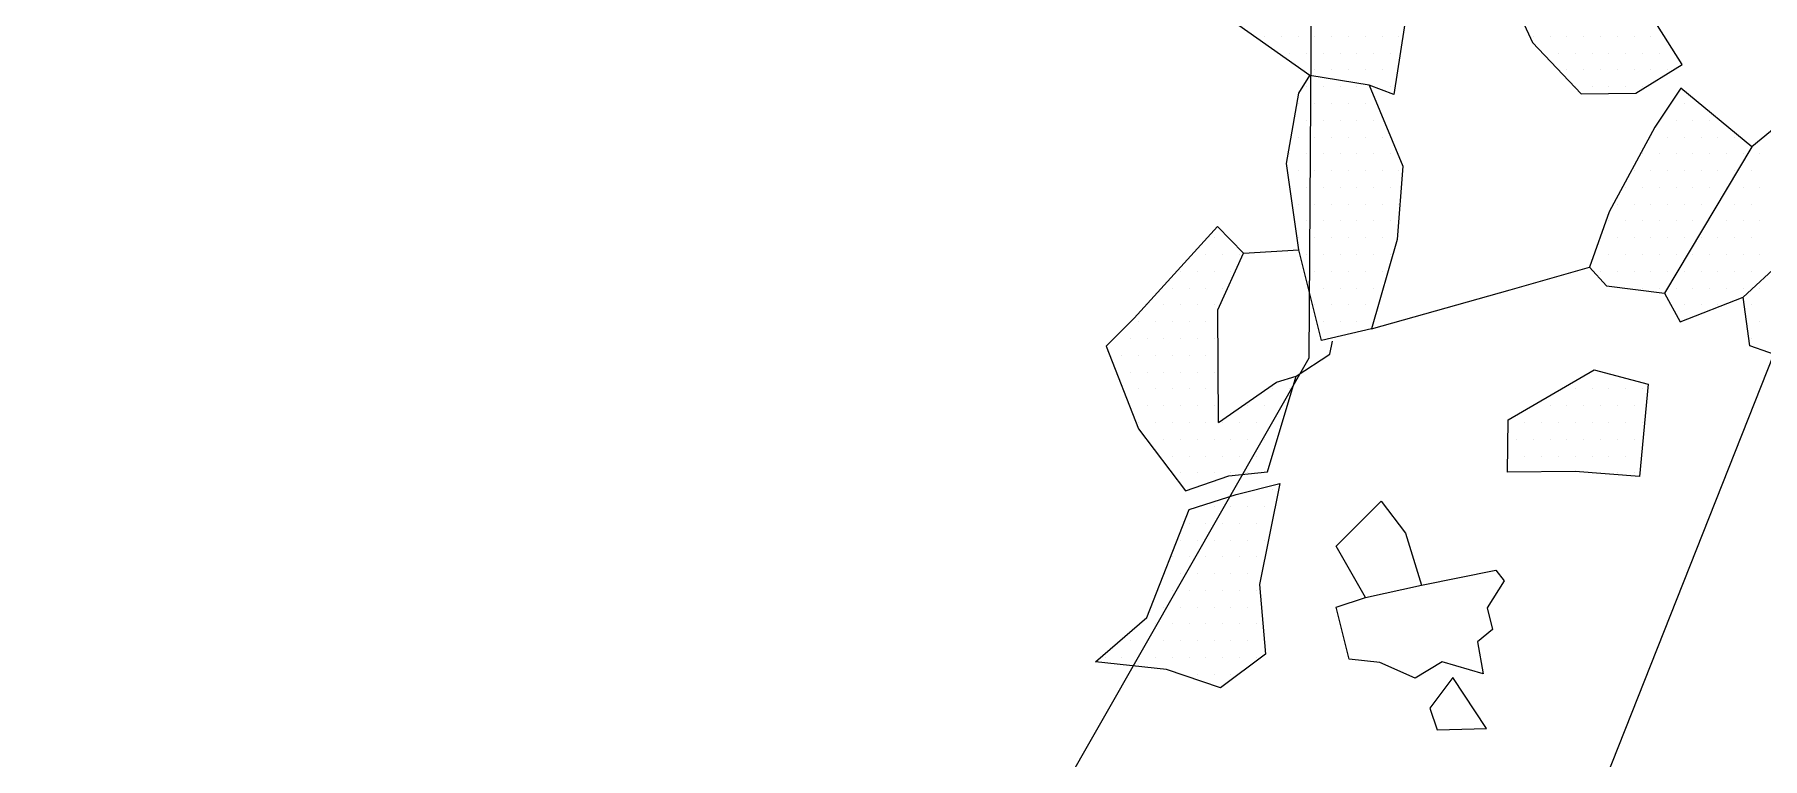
# Model space of a CAD drawing. Header units: metres. Extents: x -3.83 to -1.05, y -18.12 to -14.61.
# Drawn here: x -3.666 to -2.379, y -17.363 to -16.824 of the extents above; entities that cross this region are included whole.
import ezdxf

# ---------------------------------------------------------------- set-up
doc = ezdxf.new("R2010")
doc.units = ezdxf.units.M
doc.header["$LTSCALE"] = 25
doc.header["$MEASUREMENT"] = 0
doc.linetypes.add('STRICHPUNKTX2', pattern=[2, 1, -0.5, 0, -0.5])
doc.layers.get('0').update_dxf_attribs({"linetype": 'CONTINUOUS'})
for name, color, linetype in [('GRABUNGSGRENZE', 3, 'STRICHPUNKTX2'), ('STEINE', 4, 'CONTINUOUS'), ('STEINESCHRAFF', 4, 'CONTINUOUS')]:
    doc.layers.add(name, color=color, linetype=linetype)

# ---------------------------------------------------------------- blocks, each defined once
blk = doc.blocks.new('*X1')
at = {"color": 0}
for p, q in [((-275, -1682.5), (-275, -1682.5)), ((-273.75, -1682.5), (-273.75, -1682.5)), ((-272.5, -1682.5), (-272.5, -1682.5)), ((-271.25, -1682.5), (-271.25, -1682.5)), ((-270, -1682.5), (-270, -1682.5)), ((-268.75, -1682.5), (-268.75, -1682.5)), ((-267.5, -1682.5), (-267.5, -1682.5)), ((-266.25, -1682.5), (-266.25, -1682.5)), ((-265, -1682.5), (-265, -1682.5)), ((-255, -1682.5), (-255, -1682.5)), ((-253.75, -1682.5), (-253.75, -1682.5)), ((-252.5, -1682.5), (-252.5, -1682.5)), ((-251.25, -1682.5), (-251.25, -1682.5)), ((-250, -1682.5), (-250, -1682.5)), ((-248.75, -1682.5), (-248.75, -1682.5)), ((-247.5, -1682.5), (-247.5, -1682.5)), ((-246.25, -1682.5), (-246.25, -1682.5)), ((-273.125, -1683.75), (-273.125, -1683.75)), ((-271.875, -1683.75), (-271.875, -1683.75)), ((-270.625, -1683.75), (-270.625, -1683.75)), ((-269.375, -1683.75), (-269.375, -1683.75)), ((-268.125, -1683.75), (-268.125, -1683.75)), ((-266.875, -1683.75), (-266.875, -1683.75)), ((-265.625, -1683.75), (-265.625, -1683.75)), ((-253.125, -1683.75), (-253.125, -1683.75)), ((-251.875, -1683.75), (-251.875, -1683.75)), ((-250.625, -1683.75), (-250.625, -1683.75)), ((-249.375, -1683.75), (-249.375, -1683.75)), ((-248.125, -1683.75), (-248.125, -1683.75)), ((-246.875, -1683.75), (-246.875, -1683.75)), ((-245.625, -1683.75), (-245.625, -1683.75)), ((-271.25, -1685), (-271.25, -1685)), ((-270, -1685), (-270, -1685)), ((-268.75, -1685), (-268.75, -1685)), ((-267.5, -1685), (-267.5, -1685)), ((-266.25, -1685), (-266.25, -1685)), ((-252.5, -1685), (-252.5, -1685)), ((-251.25, -1685), (-251.25, -1685)), ((-250, -1685), (-250, -1685)), ((-248.75, -1685), (-248.75, -1685)), ((-247.5, -1685), (-247.5, -1685)), ((-246.25, -1685), (-246.25, -1685)), ((-245, -1685), (-245, -1685)), ((-271.875, -1686.25), (-271.875, -1686.25)), ((-270.625, -1686.25), (-270.625, -1686.25)), ((-269.375, -1686.25), (-269.375, -1686.25)), ((-268.125, -1686.25), (-268.125, -1686.25)), ((-266.875, -1686.25), (-266.875, -1686.25)), ((-265.625, -1686.25), (-265.625, -1686.25)), ((-251.875, -1686.25), (-251.875, -1686.25)), ((-250.625, -1686.25), (-250.625, -1686.25)), ((-249.375, -1686.25), (-249.375, -1686.25)), ((-248.125, -1686.25), (-248.125, -1686.25)), ((-246.875, -1686.25), (-246.875, -1686.25)), ((-272.5, -1687.5), (-272.5, -1687.5)), ((-271.25, -1687.5), (-271.25, -1687.5)), ((-270, -1687.5), (-270, -1687.5)), ((-268.75, -1687.5), (-268.75, -1687.5)), ((-267.5, -1687.5), (-267.5, -1687.5)), ((-243.75, -1687.5), (-243.75, -1687.5)), ((-271.875, -1688.75), (-271.875, -1688.75)), ((-270.625, -1688.75), (-270.625, -1688.75)), ((-269.375, -1688.75), (-269.375, -1688.75)), ((-268.125, -1688.75), (-268.125, -1688.75)), ((-266.875, -1688.75), (-266.875, -1688.75)), ((-244.375, -1688.75), (-244.375, -1688.75)), ((-243.125, -1688.75), (-243.125, -1688.75)), ((-241.875, -1688.75), (-241.875, -1688.75)), ((-273.125, -1691.25), (-273.125, -1691.25)), ((-272.5, -1690), (-272.5, -1690)), ((-271.875, -1691.25), (-271.875, -1691.25)), ((-271.25, -1690), (-271.25, -1690)), ((-270.625, -1691.25), (-270.625, -1691.25)), ((-270, -1690), (-270, -1690)), ((-269.375, -1691.25), (-269.375, -1691.25)), ((-268.75, -1690), (-268.75, -1690)), ((-268.125, -1691.25), (-268.125, -1691.25)), ((-267.5, -1690), (-267.5, -1690)), ((-266.875, -1691.25), (-266.875, -1691.25)), ((-266.25, -1690), (-266.25, -1690)), ((-265.625, -1691.25), (-265.625, -1691.25)), ((-246.875, -1691.25), (-246.875, -1691.25)), ((-246.25, -1690), (-246.25, -1690)), ((-245.625, -1691.25), (-245.625, -1691.25)), ((-245, -1690), (-245, -1690)), ((-244.375, -1691.25), (-244.375, -1691.25)), ((-243.75, -1690), (-243.75, -1690)), ((-243.125, -1691.25), (-243.125, -1691.25)), ((-242.5, -1690), (-242.5, -1690)), ((-241.875, -1691.25), (-241.875, -1691.25)), ((-241.25, -1690), (-241.25, -1690)), ((-240.625, -1691.25), (-240.625, -1691.25)), ((-240, -1690), (-240, -1690)), ((-239.375, -1691.25), (-239.375, -1691.25)), ((-238.125, -1691.25), (-238.125, -1691.25)), ((-272.5, -1692.5), (-272.5, -1692.5)), ((-271.25, -1692.5), (-271.25, -1692.5)), ((-270, -1692.5), (-270, -1692.5)), ((-268.75, -1692.5), (-268.75, -1692.5)), ((-267.5, -1692.5), (-267.5, -1692.5)), ((-266.25, -1692.5), (-266.25, -1692.5)), ((-265, -1692.5), (-265, -1692.5)), ((-247.5, -1692.5), (-247.5, -1692.5)), ((-246.25, -1692.5), (-246.25, -1692.5)), ((-245, -1692.5), (-245, -1692.5)), ((-243.75, -1692.5), (-243.75, -1692.5)), ((-242.5, -1692.5), (-242.5, -1692.5)), ((-241.25, -1692.5), (-241.25, -1692.5)), ((-240, -1692.5), (-240, -1692.5)), ((-238.75, -1692.5), (-238.75, -1692.5)), ((-271.875, -1693.75), (-271.875, -1693.75)), ((-270.625, -1693.75), (-270.625, -1693.75)), ((-269.375, -1693.75), (-269.375, -1693.75)), ((-268.125, -1693.75), (-268.125, -1693.75)), ((-266.875, -1693.75), (-266.875, -1693.75)), ((-265.625, -1693.75), (-265.625, -1693.75)), ((-248.125, -1693.75), (-248.125, -1693.75)), ((-246.875, -1693.75), (-246.875, -1693.75)), ((-245.625, -1693.75), (-245.625, -1693.75)), ((-244.375, -1693.75), (-244.375, -1693.75)), ((-243.125, -1693.75), (-243.125, -1693.75)), ((-241.875, -1693.75), (-241.875, -1693.75)), ((-240.625, -1693.75), (-240.625, -1693.75)), ((-239.375, -1693.75), (-239.375, -1693.75)), ((-238.125, -1693.75), (-238.125, -1693.75)), ((-272.5, -1695), (-272.5, -1695)), ((-271.25, -1695), (-271.25, -1695)), ((-270, -1695), (-270, -1695)), ((-268.75, -1695), (-268.75, -1695)), ((-267.5, -1695), (-267.5, -1695)), ((-266.25, -1695), (-266.25, -1695)), ((-265, -1695), (-265, -1695)), ((-248.75, -1695), (-248.75, -1695)), ((-247.5, -1695), (-247.5, -1695)), ((-246.25, -1695), (-246.25, -1695)), ((-245, -1695), (-245, -1695)), ((-243.75, -1695), (-243.75, -1695)), ((-242.5, -1695), (-242.5, -1695)), ((-241.25, -1695), (-241.25, -1695)), ((-240, -1695), (-240, -1695)), ((-238.75, -1695), (-238.75, -1695)), ((-271.875, -1696.25), (-271.875, -1696.25)), ((-270.625, -1696.25), (-270.625, -1696.25)), ((-269.375, -1696.25), (-269.375, -1696.25)), ((-268.125, -1696.25), (-268.125, -1696.25)), ((-266.875, -1696.25), (-266.875, -1696.25)), ((-265.625, -1696.25), (-265.625, -1696.25)), ((-249.375, -1696.25), (-249.375, -1696.25)), ((-248.125, -1696.25), (-248.125, -1696.25)), ((-246.875, -1696.25), (-246.875, -1696.25)), ((-245.625, -1696.25), (-245.625, -1696.25)), ((-244.375, -1696.25), (-244.375, -1696.25)), ((-243.125, -1696.25), (-243.125, -1696.25)), ((-241.875, -1696.25), (-241.875, -1696.25)), ((-240.625, -1696.25), (-240.625, -1696.25)), ((-239.375, -1696.25), (-239.375, -1696.25)), ((-238.125, -1696.25), (-238.125, -1696.25)), ((-278.75, -1697.5), (-278.75, -1697.5)), ((-272.5, -1697.5), (-272.5, -1697.5)), ((-271.25, -1697.5), (-271.25, -1697.5)), ((-270, -1697.5), (-270, -1697.5)), ((-268.75, -1697.5), (-268.75, -1697.5)), ((-267.5, -1697.5), (-267.5, -1697.5)), ((-266.25, -1697.5), (-266.25, -1697.5)), ((-250, -1697.5), (-250, -1697.5)), ((-248.75, -1697.5), (-248.75, -1697.5)), ((-247.5, -1697.5), (-247.5, -1697.5)), ((-246.25, -1697.5), (-246.25, -1697.5)), ((-245, -1697.5), (-245, -1697.5)), ((-243.75, -1697.5), (-243.75, -1697.5)), ((-242.5, -1697.5), (-242.5, -1697.5)), ((-241.25, -1697.5), (-241.25, -1697.5)), ((-240, -1697.5), (-240, -1697.5)), ((-238.75, -1697.5), (-238.75, -1697.5)), ((-279.375, -1698.75), (-279.375, -1698.75)), ((-278.125, -1698.75), (-278.125, -1698.75)), ((-276.875, -1698.75), (-276.875, -1698.75)), ((-271.875, -1698.75), (-271.875, -1698.75)), ((-270.625, -1698.75), (-270.625, -1698.75)), ((-269.375, -1698.75), (-269.375, -1698.75)), ((-268.125, -1698.75), (-268.125, -1698.75)), ((-266.875, -1698.75), (-266.875, -1698.75)), ((-265.625, -1698.75), (-265.625, -1698.75)), ((-249.375, -1698.75), (-249.375, -1698.75)), ((-248.125, -1698.75), (-248.125, -1698.75)), ((-246.875, -1698.75), (-246.875, -1698.75)), ((-245.625, -1698.75), (-245.625, -1698.75)), ((-244.375, -1698.75), (-244.375, -1698.75)), ((-243.125, -1698.75), (-243.125, -1698.75)), ((-241.875, -1698.75), (-241.875, -1698.75)), ((-240.625, -1698.75), (-240.625, -1698.75)), ((-239.375, -1698.75), (-239.375, -1698.75)), ((-238.125, -1698.75), (-238.125, -1698.75)), ((-281.25, -1700), (-281.25, -1700)), ((-280, -1700), (-280, -1700)), ((-278.75, -1700), (-278.75, -1700)), ((-277.5, -1700), (-277.5, -1700)), ((-271.25, -1700), (-271.25, -1700)), ((-270, -1700), (-270, -1700)), ((-268.75, -1700), (-268.75, -1700)), ((-267.5, -1700), (-267.5, -1700)), ((-266.25, -1700), (-266.25, -1700)), ((-250, -1700), (-250, -1700)), ((-248.75, -1700), (-248.75, -1700)), ((-247.5, -1700), (-247.5, -1700)), ((-246.25, -1700), (-246.25, -1700)), ((-245, -1700), (-245, -1700)), ((-243.75, -1700), (-243.75, -1700)), ((-242.5, -1700), (-242.5, -1700)), ((-241.25, -1700), (-241.25, -1700)), ((-240, -1700), (-240, -1700)), ((-238.75, -1700), (-238.75, -1700)), ((-281.875, -1701.25), (-281.875, -1701.25)), ((-280.625, -1701.25), (-280.625, -1701.25)), ((-279.375, -1701.25), (-279.375, -1701.25)), ((-278.125, -1701.25), (-278.125, -1701.25)), ((-270.625, -1701.25), (-270.625, -1701.25)), ((-269.375, -1701.25), (-269.375, -1701.25)), ((-268.125, -1701.25), (-268.125, -1701.25)), ((-266.875, -1701.25), (-266.875, -1701.25)), ((-248.125, -1701.25), (-248.125, -1701.25)), ((-246.875, -1701.25), (-246.875, -1701.25)), ((-245.625, -1701.25), (-245.625, -1701.25)), ((-244.375, -1701.25), (-244.375, -1701.25)), ((-243.125, -1701.25), (-243.125, -1701.25)), ((-241.875, -1701.25), (-241.875, -1701.25)), ((-240.625, -1701.25), (-240.625, -1701.25)), ((-239.375, -1701.25), (-239.375, -1701.25)), ((-238.125, -1701.25), (-238.125, -1701.25)), ((-283.75, -1702.5), (-283.75, -1702.5)), ((-282.5, -1702.5), (-282.5, -1702.5)), ((-281.25, -1702.5), (-281.25, -1702.5)), ((-280, -1702.5), (-280, -1702.5)), ((-278.75, -1702.5), (-278.75, -1702.5)), ((-271.25, -1702.5), (-271.25, -1702.5)), ((-270, -1702.5), (-270, -1702.5)), ((-268.75, -1702.5), (-268.75, -1702.5)), ((-267.5, -1702.5), (-267.5, -1702.5)), ((-243.75, -1702.5), (-243.75, -1702.5)), ((-242.5, -1702.5), (-242.5, -1702.5)), ((-241.25, -1702.5), (-241.25, -1702.5)), ((-238.75, -1702.5), (-238.75, -1702.5)), ((-284.375, -1703.75), (-284.375, -1703.75)), ((-283.125, -1703.75), (-283.125, -1703.75)), ((-281.875, -1703.75), (-281.875, -1703.75)), ((-280.625, -1703.75), (-280.625, -1703.75)), ((-279.375, -1703.75), (-279.375, -1703.75)), ((-270.625, -1703.75), (-270.625, -1703.75)), ((-269.375, -1703.75), (-269.375, -1703.75)), ((-268.125, -1703.75), (-268.125, -1703.75)), ((-238.125, -1703.75), (-238.125, -1703.75)), ((-285, -1705), (-285, -1705)), ((-283.75, -1705), (-283.75, -1705)), ((-282.5, -1705), (-282.5, -1705)), ((-281.25, -1705), (-281.25, -1705)), ((-280, -1705), (-280, -1705)), ((-278.75, -1705), (-278.75, -1705)), ((-238.75, -1705), (-238.75, -1705)), ((-285.625, -1706.25), (-285.625, -1706.25)), ((-284.375, -1706.25), (-284.375, -1706.25)), ((-283.125, -1706.25), (-283.125, -1706.25)), ((-281.875, -1706.25), (-281.875, -1706.25)), ((-280.625, -1706.25), (-280.625, -1706.25)), ((-279.375, -1706.25), (-279.375, -1706.25)), ((-285, -1707.5), (-285, -1707.5)), ((-283.75, -1707.5), (-283.75, -1707.5)), ((-282.5, -1707.5), (-282.5, -1707.5)), ((-281.25, -1707.5), (-281.25, -1707.5)), ((-280, -1707.5), (-280, -1707.5)), ((-278.75, -1707.5), (-278.75, -1707.5)), ((-250, -1707.5), (-250, -1707.5)), ((-284.375, -1708.75), (-284.375, -1708.75)), ((-283.125, -1708.75), (-283.125, -1708.75)), ((-281.875, -1708.75), (-281.875, -1708.75)), ((-280.625, -1708.75), (-280.625, -1708.75)), ((-279.375, -1708.75), (-279.375, -1708.75)), ((-274.375, -1708.75), (-274.375, -1708.75)), ((-273.125, -1708.75), (-273.125, -1708.75)), ((-251.875, -1708.75), (-251.875, -1708.75)), ((-250.625, -1708.75), (-250.625, -1708.75)), ((-249.375, -1708.75), (-249.375, -1708.75)), ((-248.125, -1708.75), (-248.125, -1708.75)), ((-246.875, -1708.75), (-246.875, -1708.75)), ((-285, -1710), (-285, -1710)), ((-283.75, -1710), (-283.75, -1710)), ((-282.5, -1710), (-282.5, -1710)), ((-281.25, -1710), (-281.25, -1710)), ((-280, -1710), (-280, -1710)), ((-278.75, -1710), (-278.75, -1710)), ((-276.25, -1710), (-276.25, -1710)), ((-275, -1710), (-275, -1710)), ((-273.75, -1710), (-273.75, -1710)), ((-255, -1710), (-255, -1710)), ((-253.75, -1710), (-253.75, -1710)), ((-252.5, -1710), (-252.5, -1710)), ((-251.25, -1710), (-251.25, -1710)), ((-250, -1710), (-250, -1710)), ((-248.75, -1710), (-248.75, -1710)), ((-247.5, -1710), (-247.5, -1710)), ((-284.375, -1711.25), (-284.375, -1711.25)), ((-283.125, -1711.25), (-283.125, -1711.25)), ((-281.875, -1711.25), (-281.875, -1711.25)), ((-280.625, -1711.25), (-280.625, -1711.25)), ((-279.375, -1711.25), (-279.375, -1711.25)), ((-278.125, -1711.25), (-278.125, -1711.25)), ((-276.875, -1711.25), (-276.875, -1711.25)), ((-275.625, -1711.25), (-275.625, -1711.25)), ((-274.375, -1711.25), (-274.375, -1711.25)), ((-255.625, -1711.25), (-255.625, -1711.25)), ((-254.375, -1711.25), (-254.375, -1711.25)), ((-253.125, -1711.25), (-253.125, -1711.25)), ((-251.875, -1711.25), (-251.875, -1711.25)), ((-250.625, -1711.25), (-250.625, -1711.25)), ((-249.375, -1711.25), (-249.375, -1711.25)), ((-248.125, -1711.25), (-248.125, -1711.25)), ((-246.875, -1711.25), (-246.875, -1711.25)), ((-283.75, -1712.5), (-283.75, -1712.5)), ((-282.5, -1712.5), (-282.5, -1712.5)), ((-281.25, -1712.5), (-281.25, -1712.5)), ((-280, -1712.5), (-280, -1712.5)), ((-278.75, -1712.5), (-278.75, -1712.5)), ((-277.5, -1712.5), (-277.5, -1712.5)), ((-276.25, -1712.5), (-276.25, -1712.5)), ((-275, -1712.5), (-275, -1712.5)), ((-256.25, -1712.5), (-256.25, -1712.5)), ((-255, -1712.5), (-255, -1712.5)), ((-253.75, -1712.5), (-253.75, -1712.5)), ((-252.5, -1712.5), (-252.5, -1712.5)), ((-251.25, -1712.5), (-251.25, -1712.5)), ((-250, -1712.5), (-250, -1712.5)), ((-248.75, -1712.5), (-248.75, -1712.5)), ((-247.5, -1712.5), (-247.5, -1712.5)), ((-281.875, -1713.75), (-281.875, -1713.75)), ((-280.625, -1713.75), (-280.625, -1713.75)), ((-279.375, -1713.75), (-279.375, -1713.75)), ((-278.125, -1713.75), (-278.125, -1713.75)), ((-276.875, -1713.75), (-276.875, -1713.75)), ((-275.625, -1713.75), (-275.625, -1713.75)), ((-256.875, -1713.75), (-256.875, -1713.75)), ((-255.625, -1713.75), (-255.625, -1713.75)), ((-254.375, -1713.75), (-254.375, -1713.75)), ((-253.125, -1713.75), (-253.125, -1713.75)), ((-251.875, -1713.75), (-251.875, -1713.75)), ((-250.625, -1713.75), (-250.625, -1713.75)), ((-249.375, -1713.75), (-249.375, -1713.75)), ((-248.125, -1713.75), (-248.125, -1713.75)), ((-281.25, -1715), (-281.25, -1715)), ((-280, -1715), (-280, -1715)), ((-278.75, -1715), (-278.75, -1715)), ((-277.5, -1715), (-277.5, -1715)), ((-276.25, -1715), (-276.25, -1715)), ((-250, -1715), (-250, -1715)), ((-248.75, -1715), (-248.75, -1715)), ((-247.5, -1715), (-247.5, -1715)), ((-280.625, -1716.25), (-280.625, -1716.25)), ((-275.625, -1716.25), (-275.625, -1716.25)), ((-274.375, -1716.25), (-274.375, -1716.25)), ((-278.75, -1717.5), (-278.75, -1717.5)), ((-277.5, -1717.5), (-277.5, -1717.5)), ((-276.25, -1717.5), (-276.25, -1717.5)), ((-275, -1717.5), (-275, -1717.5)), ((-280.625, -1718.75), (-280.625, -1718.75)), ((-279.375, -1718.75), (-279.375, -1718.75)), ((-278.125, -1718.75), (-278.125, -1718.75)), ((-276.875, -1718.75), (-276.875, -1718.75)), ((-275.625, -1718.75), (-275.625, -1718.75)), ((-281.25, -1720), (-281.25, -1720)), ((-280, -1720), (-280, -1720)), ((-278.75, -1720), (-278.75, -1720)), ((-277.5, -1720), (-277.5, -1720)), ((-276.25, -1720), (-276.25, -1720)), ((-275, -1720), (-275, -1720)), ((-281.875, -1721.25), (-281.875, -1721.25)), ((-280.625, -1721.25), (-280.625, -1721.25)), ((-279.375, -1721.25), (-279.375, -1721.25)), ((-278.125, -1721.25), (-278.125, -1721.25)), ((-276.875, -1721.25), (-276.875, -1721.25)), ((-275.625, -1721.25), (-275.625, -1721.25)), ((-281.25, -1722.5), (-281.25, -1722.5)), ((-280, -1722.5), (-280, -1722.5)), ((-278.75, -1722.5), (-278.75, -1722.5)), ((-277.5, -1722.5), (-277.5, -1722.5)), ((-276.25, -1722.5), (-276.25, -1722.5)), ((-281.875, -1723.75), (-281.875, -1723.75)), ((-280.625, -1723.75), (-280.625, -1723.75)), ((-279.375, -1723.75), (-279.375, -1723.75)), ((-278.125, -1723.75), (-278.125, -1723.75)), ((-276.875, -1723.75), (-276.875, -1723.75)), ((-275.625, -1723.75), (-275.625, -1723.75)), ((-282.5, -1725), (-282.5, -1725)), ((-281.25, -1725), (-281.25, -1725)), ((-280, -1725), (-280, -1725)), ((-278.75, -1725), (-278.75, -1725)), ((-277.5, -1725), (-277.5, -1725)), ((-276.25, -1725), (-276.25, -1725)), ((-283.125, -1726.25), (-283.125, -1726.25)), ((-281.875, -1726.25), (-281.875, -1726.25)), ((-280.625, -1726.25), (-280.625, -1726.25)), ((-279.375, -1726.25), (-279.375, -1726.25)), ((-278.125, -1726.25), (-278.125, -1726.25)), ((-276.875, -1726.25), (-276.875, -1726.25)), ((-275.625, -1726.25), (-275.625, -1726.25)), ((-285, -1727.5), (-285, -1727.5)), ((-283.75, -1727.5), (-283.75, -1727.5)), ((-282.5, -1727.5), (-282.5, -1727.5)), ((-281.25, -1727.5), (-281.25, -1727.5)), ((-280, -1727.5), (-280, -1727.5)), ((-278.75, -1727.5), (-278.75, -1727.5)), ((-277.5, -1727.5), (-277.5, -1727.5)), ((-276.25, -1727.5), (-276.25, -1727.5)), ((-286.875, -1728.75), (-286.875, -1728.75)), ((-285.625, -1728.75), (-285.625, -1728.75)), ((-284.375, -1728.75), (-284.375, -1728.75)), ((-283.125, -1728.75), (-283.125, -1728.75)), ((-281.875, -1728.75), (-281.875, -1728.75)), ((-280.625, -1728.75), (-280.625, -1728.75)), ((-279.375, -1728.75), (-279.375, -1728.75)), ((-278.125, -1728.75), (-278.125, -1728.75)), ((-276.875, -1728.75), (-276.875, -1728.75)), ((-275.625, -1728.75), (-275.625, -1728.75)), ((-280, -1730), (-280, -1730)), ((-278.75, -1730), (-278.75, -1730)), ((-277.5, -1730), (-277.5, -1730))]:
    blk.add_line(p, q, dxfattribs=at)

msp = doc.modelspace()

# ---------------------------------------------------------------- linework, layer by layer
at = {"layer": 'GRABUNGSGRENZE', "flags": 128}
for points in [[(-3.1726, -17.8627), (-2.7168, -17.0643), (-2.7144, -16.6883), (-2.9964, -16.4189), (-3.6655, -16.0378)], [(-1.1715, -17.6901), (-1.8168, -17.2845), (-1.9882, -17.2032), (-2.1659, -17.0253), (-2.3185, -16.9287), (-2.5623, -17.5444), (-2.9323, -18.124)]]:
    msp.add_lwpolyline(points, dxfattribs=at)
at = {"layer": 'STEINE'}
for points in [[(-2.6269, -16.7163), (-2.6411, -16.7865), (-2.6538, -16.8684), (-2.6721, -16.8613), (-2.7164, -16.8542), (-2.7734, -16.814), (-2.7251, -16.7606), (-2.6895, -16.6736)], [(-2.5211, -16.732), (-2.5842, -16.7564), (-2.5505, -16.8297), (-2.5144, -16.8678), (-2.4737, -16.8673), (-2.4391, -16.8459), (-2.4575, -16.8169), (-2.4941, -16.7391), (-2.5211, -16.732)], [(-2.6705, -17.0429), (-2.7076, -17.0515), (-2.7244, -16.9839), (-2.7336, -16.9198), (-2.7245, -16.8674), (-2.7164, -16.8542)], [(-2.6721, -16.8613), (-2.6471, -16.9218), (-2.6512, -16.9762), (-2.6705, -17.0429)], [(-2.3872, -16.9074), (-2.4401, -16.8637), (-2.4595, -16.8927), (-2.4935, -16.9558), (-2.5082, -16.997), (-2.4955, -17.0107), (-2.4523, -17.0163)], [(-2.3139, -16.9414), (-2.3165, -16.8931), (-2.3552, -16.8809), (-2.3872, -16.9074), (-2.4523, -17.0163), (-2.4406, -17.0376), (-2.3938, -17.0193)], [(-2.2086, -17.0273), (-2.1704, -17.0797), (-2.2172, -17.0838), (-2.261, -17.0716), (-2.3012, -17.0655), (-2.3322, -17.0752), (-2.3887, -17.0554), (-2.3938, -17.0193), (-2.3653, -16.9928), (-2.3129, -16.9547)], [(-2.7656, -16.9865), (-2.785, -16.9666), (-2.847, -17.0348), (-2.8678, -17.0557), (-2.8439, -17.1172), (-2.8088, -17.1635), (-2.7767, -17.1523), (-2.7477, -17.1492), (-2.7264, -17.078)], [(-2.7844, -17.1126), (-2.7849, -17.0287), (-2.7656, -16.9865), (-2.7244, -16.9839)], [(-2.6705, -17.0429), (-2.5672, -17.0138), (-2.5082, -16.997)], [(-2.7844, -17.1126), (-2.7412, -17.0826), (-2.7264, -17.078), (-2.7015, -17.0617), (-2.6995, -17.052)], [(-2.5692, -17.1496), (-2.5687, -17.1105), (-2.5046, -17.0733), (-2.4644, -17.084), (-2.471, -17.1526), (-2.5188, -17.1491), (-2.5692, -17.1496)], [(-2.8758, -17.2907), (-2.8377, -17.2576), (-2.8062, -17.1772), (-2.7711, -17.166), (-2.7386, -17.1579), (-2.7538, -17.2332), (-2.7492, -17.285), (-2.7827, -17.31), (-2.8229, -17.2963), (-2.8758, -17.2907)], [(-2.6749, -17.2428), (-2.6968, -17.2046), (-2.6633, -17.1711), (-2.645, -17.1949), (-2.6332, -17.2336)], [(-2.6871, -17.2886), (-2.6968, -17.2499), (-2.6749, -17.2428), (-2.6332, -17.2336), (-2.5778, -17.2224), (-2.5717, -17.2305), (-2.5844, -17.2504), (-2.5803, -17.2666), (-2.5915, -17.2758), (-2.5874, -17.2997), (-2.6179, -17.2906), (-2.6378, -17.3028), (-2.6642, -17.2911), (-2.6871, -17.2886), (-2.6968, -17.2499)], [(-2.6098, -17.3023), (-2.6271, -17.3252), (-2.6215, -17.3414), (-2.5848, -17.3404), (-2.6098, -17.3023)]]:
    msp.add_lwpolyline(points, dxfattribs=at)

# ---------------------------------------------------------------- block references
at = {"layer": 'STEINESCHRAFF', "xscale": 0.01, "yscale": 0.01, "zscale": 0.01}
msp.add_blockref('*X1', (0, 0), dxfattribs=at)

doc.saveas('drawing.dxf')
